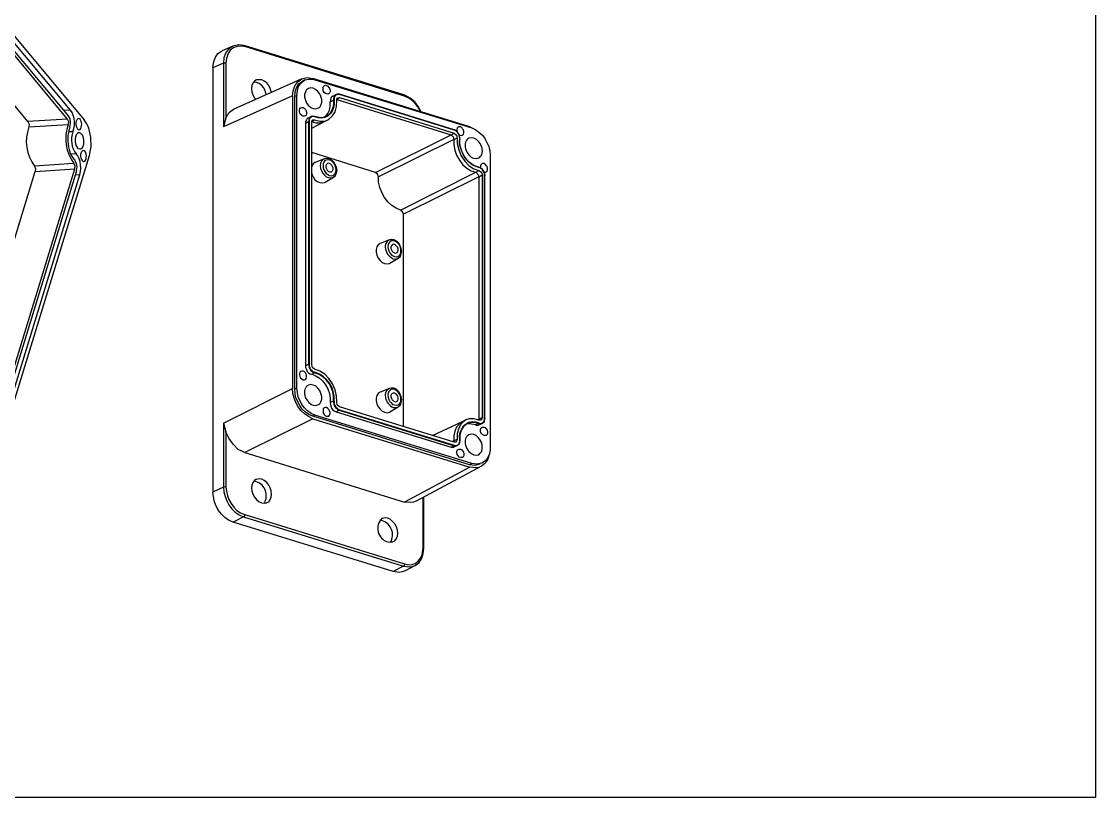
# Model space of a CAD drawing. Header units: millimetres. Extents: x 63 to 533, y -185 to 248.
# Drawn here: x 239.5 to 532.6, y -185.4 to 26.5 of the extents above; entities that cross this region are included whole.
import ezdxf

# ---------------------------------------------------------------- set-up
doc = ezdxf.new("R2010")
doc.units = ezdxf.units.MM
doc.layers.add('PDF_几何图形', color=7, linetype='Continuous')

msp = doc.modelspace()

# ---------------------------------------------------------------- linework, layer by layer
msp.add_lwpolyline([(62.79, 248.44), (532.64, 248.44), (532.64, -185.4), (62.79, -185.4)], close=True)
at = {"layer": 'PDF_几何图形', "lineweight": -3}
for points in [[(231.43, 29.75), (256.62, -0.4)], [(252.88, 2.28), (234.44, 24.38)], [(252.07, -0.24), (233.62, 21.95)], [(233.87, 22.76), (252.31, 0.58)], [(291.72, 13.82), (291.88, 15.2), (292.37, 16.5), (293.1, 17.72), (294.24, 18.45)], [(297.17, 19.75), (294.24, 18.45)], [(297.17, 19.75), (296.03, 18.94), (295.22, 17.8), (294.73, 16.5), (294.65, 15.12)], [(300.42, 19.59), (300.17, 19.59), (298.79, 19.75), (297.41, 19.35), (296.43, 18.61), (295.78, 17.56), (295.46, 16.34), (295.3, 15.12)], [(300.25, 19.91), (298.71, 20.08), (297.17, 19.75)], [(343.89, 6.43), (300.25, 19.91)], [(300.42, 19.59), (300.25, 19.91)], [(344.05, 6.1), (300.42, 19.59)], [(241.26, -0.89), (226.15, 17.31)], [(294.65, 15.12), (291.72, 13.82)], [(294.65, 15.12), (294.65, -2.27)], [(295.3, 15.12), (294.65, 15.12)], [(295.3, 15.12), (295.3, 0.09)], [(291.72, 13.82), (291.72, -102.05)], [(316.02, 10.81), (297.49, 2.53)], [(303.5, 10.41), (303.1, 10.16), (302.61, 9.6), (302.37, 8.95), (302.28, 8.13), (302.37, 7.24), (302.61, 6.43), (303.1, 5.61), (303.42, 5.21)], [(303.67, 9.84), (302.93, 9.92)], [(305.05, 10.49), (304.32, 10.57), (303.67, 10.49), (303.5, 10.41)], [(306.35, 6.43), (306.27, 6.59), (306.02, 7.48), (305.62, 8.3), (305.05, 8.95), (304.4, 9.51), (303.67, 9.84)], [(307.73, 7.08), (307.65, 7.32), (307.4, 8.13), (307, 8.95), (306.43, 9.68), (305.7, 10.16), (305.05, 10.49)], [(313.5, 6.18), (313.66, 7.56), (314.07, 8.86), (314.88, 10), (316.02, 10.81)], [(314.07, 6.02), (314.15, 7.24), (314.55, 8.38), (315.2, 9.43), (316.18, 10.16)], [(314.64, 6.26), (314.8, 7.48), (315.12, 8.7), (315.85, 9.68), (316.83, 10.49)], [(316.02, 10.81), (317.48, 11.14), (319.02, 10.9)], [(316.83, 10.49), (316.18, 10.16)], [(316.83, 10.49), (317.89, 10.73), (318.94, 10.73), (319.59, 10.57)], [(361.84, -2.35), (319.02, 10.9)], [(319.59, 10.57), (362.41, -2.59)], [(322.76, 6.67), (322.44, 6.83), (322.11, 7.08), (321.87, 7.48), (321.79, 7.89), (321.79, 8.3), (321.87, 8.62), (322.11, 8.86), (322.19, 8.95)], [(322.19, 8.95), (322.44, 9.03), (322.76, 8.95)], [(322.76, 8.95), (323.09, 8.78), (323.41, 8.46), (323.57, 8.13), (323.74, 7.73), (323.74, 7.32), (323.57, 6.99), (323.41, 6.75), (323.33, 6.67)], [(313.5, 6.18), (294.65, -2.27)], [(313.5, 6.18), (313.5, -73.77)], [(314.64, 6.26), (314.07, 6.02)], [(314.07, -73.94), (314.07, 6.02)], [(314.64, -73.61), (314.64, 6.26)], [(317.8, 8.13), (317.32, 7.81), (316.99, 7.24), (316.75, 6.51), (316.75, 5.78), (316.99, 4.96), (317.32, 4.15), (317.8, 3.5), (318.45, 3.01), (319.1, 2.69)], [(319.1, 8.21), (318.45, 8.3), (317.8, 8.13)], [(320.4, 2.77), (320.89, 3.09), (321.22, 3.58), (321.46, 4.31), (321.46, 5.13), (321.22, 5.94), (320.89, 6.67), (320.4, 7.32), (319.75, 7.89), (319.1, 8.21)], [(323.33, 6.67), (323.09, 6.59), (322.76, 6.67)], [(324.47, 6.1), (324.14, 5.86), (323.9, 5.53), (323.82, 5.04), (323.74, 4.56)], [(324.47, 6.1), (325.36, 6.51)], [(325.36, 6.51), (325.2, 6.43), (324.96, 6.18), (324.71, 5.78), (324.63, 5.37), (324.63, 4.96)], [(325.28, 6.34), (325.04, 6.1), (324.87, 5.78), (324.79, 5.37), (324.79, 5.04)], [(325.61, 6.51), (325.28, 6.34)], [(326.26, 6.59), (325.77, 6.59), (325.36, 6.51)], [(325.93, 6.51), (325.61, 6.51)], [(326.26, 6.51), (325.93, 6.51)], [(357.62, -3.16), (326.26, 6.59)], [(326.26, 6.51), (326.26, 6.59)], [(357.62, -3.24), (326.26, 6.51)], [(348.6, 1.79), (347.79, 3.26), (346.81, 4.48), (345.59, 5.53), (344.13, 6.34), (343.89, 6.43)], [(348.44, 1.88), (347.63, 3.18), (346.65, 4.39), (345.43, 5.45), (344.05, 6.1), (343.89, 6.43)], [(315.77, 2.85), (316.02, 2.93), (316.34, 2.93)], [(316.34, 2.93), (316.67, 2.77), (316.99, 2.44), (317.15, 2.04), (317.32, 1.63), (317.32, 1.23), (317.15, 0.9), (316.99, 0.66), (316.91, 0.66)], [(322.44, 0.49), (323.09, 1.31), (323.57, 2.2), (323.74, 3.34), (323.74, 4.56)], [(324.63, 4.96), (324.63, 3.99), (324.47, 2.93), (324.14, 2.04), (323.65, 1.23), (323, 0.66), (322.6, 0.49)], [(324.79, 5.04), (324.79, 3.99), (324.63, 2.93), (324.3, 1.96), (323.74, 1.23), (323.09, 0.58)], [(323.09, -0.4), (323.41, -0.24), (324.39, 0.66), (325.12, 1.79), (325.44, 3.26), (325.52, 4.88)], [(323.74, 4.56), (324.63, 4.96)], [(324.79, 5.04), (324.71, 5.04), (324.63, 4.96)], [(325.52, 5.29), (326.26, 5.69)], [(325.52, 4.88), (325.52, 5.29), (325.85, 5.61)], [(325.52, 5.13), (356.73, -4.46)], [(325.85, 5.61), (326.26, 5.69)], [(326.26, 5.69), (357.62, -4.06)], [(252.88, 2.28), (251.09, 2.12)], [(252.72, -2.35), (252.8, -1.86), (252.88, -1.29), (252.88, -0.81), (252.8, -0.24), (252.56, 0.25), (252.31, 0.58)], [(253.53, -3.65), (253.78, -2.84), (253.94, -1.94), (253.94, -0.97), (253.86, 0.01), (253.61, 0.9), (253.29, 1.63), (252.88, 2.28)], [(295.3, 0.09), (294.65, -2.27)], [(295.3, 0.09), (296.11, 1.55), (296.76, 2.04), (297.49, 2.53)], [(316.34, 0.58), (316.02, 0.82), (315.69, 1.06), (315.45, 1.47), (315.37, 1.88), (315.37, 2.28), (315.45, 2.61), (315.69, 2.85), (315.77, 2.85)], [(316.91, 0.66), (316.67, 0.58), (316.34, 0.58)], [(317.64, 0.09), (317.48, -0.07), (317.24, -0.4), (316.99, -0.81), (316.99, -1.29)], [(317.64, 0.09), (318.54, 0.49)], [(318.54, 0.49), (318.21, 0.25), (317.97, -0.07), (317.89, -0.48), (317.8, -0.81)], [(318.37, 0.17), (318.13, -0.07), (318.05, -0.48), (317.97, -0.81)], [(318.62, 0.41), (318.37, 0.17)], [(322.6, 0.49), (321.87, 0.25), (321.14, 0.17), (319.59, 0.49), (319.02, 0.58), (318.54, 0.49)], [(319.27, 0.49), (318.94, 0.49), (318.62, 0.41)], [(319.1, 2.69), (319.75, 2.61), (320.4, 2.77)], [(319.59, 0.41), (319.27, 0.49)], [(319.59, 0.41), (319.59, 0.49)], [(322.27, 0.25), (321.38, 0.09), (320.49, 0.17), (319.59, 0.41)], [(322.19, 0.33), (322.44, 0.49)], [(323.09, 0.58), (322.27, 0.25)], [(322.6, 0.49), (322.6, 0.49)], [(252.72, -2.35), (252.39, -3.41), (252.15, -4.71), (252.15, -6.01), (252.23, -7.31), (252.48, -8.61), (252.88, -9.74), (253.45, -10.72), (254.02, -11.45)], [(255.08, -0.07), (254.83, -0.16), (254.59, -0.4), (254.43, -0.72), (254.34, -1.13), (254.34, -1.62), (254.43, -2.11), (254.59, -2.51), (254.75, -2.84)], [(254.75, -2.84), (254.99, -3), (255.24, -3.08)], [(255.56, -0.32), (255.32, -0.16), (255.08, -0.07)], [(255.24, -3.08), (255.48, -3), (255.73, -2.76), (255.81, -2.43), (255.89, -1.94), (255.97, -1.54), (255.89, -1.05), (255.73, -0.64), (255.56, -0.32)], [(258.08, -10.15), (258.49, -7.63), (258.41, -5.11), (257.84, -2.67), (257.35, -1.46), (256.62, -0.4)], [(316.99, -1.29), (317.8, -0.81)], [(316.99, -1.29), (316.99, -67.52)], [(317.97, -0.81), (317.89, -0.81), (317.8, -0.81)], [(317.8, -0.81), (317.8, -67.11)], [(317.97, -0.81), (317.97, -67.11)], [(318.7, -0.81), (319.51, -0.4)], [(318.7, -1.05), (318.78, -0.64), (319.02, -0.4)], [(318.7, -2.67), (322.19, -0.81)], [(318.7, -0.89), (319.84, -1.21), (320.97, -1.21), (322.03, -0.89)], [(318.7, -67.27), (318.7, -1.05)], [(319.02, -0.4), (319.51, -0.4)], [(319.51, -0.4), (320.89, -0.72), (322.27, -0.72), (323.09, -0.4)], [(322.03, -0.89), (322.19, -0.89)], [(322.19, -0.89), (323.09, -0.4)], [(358.76, -2.35), (358.68, -2.43), (358.43, -2.67), (358.35, -3), (358.35, -3.41), (358.43, -3.65)], [(359.33, -2.35), (358.92, -2.27), (358.76, -2.35)], [(359.81, -4.62), (359.89, -4.54), (360.14, -4.3), (360.22, -3.97), (360.22, -3.57), (360.14, -3.16), (359.89, -2.84), (359.65, -2.51), (359.33, -2.35)], [(361.84, -2.35), (362.41, -2.59)], [(362.41, -2.59), (363.47, -3.08), (364.45, -3.81), (365.34, -4.62), (365.99, -5.52), (367.05, -7.71), (367.29, -8.85), (367.37, -9.99)], [(253.53, -3.65), (252.31, -3.65)], [(255.16, -3.89), (255.24, -3.89), (255.56, -4.06), (255.89, -4.3)], [(255.89, -4.3), (256.13, -4.71), (256.29, -5.27), (256.46, -5.92), (256.46, -6.49), (256.38, -7.14), (256.21, -7.71), (255.97, -8.12), (255.73, -8.36), (255.4, -8.44)], [(356.73, -4.46), (357.62, -4.06)], [(357.46, -5.76), (358.43, -5.27)], [(357.46, -5.76), (357.46, -7.14), (357.78, -8.69), (358.27, -10.07), (359, -11.45), (359.98, -12.67), (361.03, -13.56), (362.25, -14.29), (363.47, -14.7)], [(357.62, -3.24), (357.62, -3.16)], [(364.28, -13.32), (363.06, -12.91), (362.01, -12.26), (361.11, -11.37), (360.38, -10.39), (359.81, -9.26), (359.41, -8.12), (359.16, -6.9), (359.16, -5.68), (359.16, -5.6), (359.08, -4.87), (358.76, -4.14), (358.35, -3.57), (357.7, -3.16), (357.62, -3.16)], [(357.94, -3.32), (357.62, -3.24)], [(357.62, -4.06), (358.27, -4.54), (358.43, -5.27)], [(359.08, -6.57), (359.16, -5.6), (359.16, -5.27), (359.08, -4.79), (358.92, -4.38), (358.59, -3.97), (358.27, -3.57), (357.94, -3.32)], [(358.43, -5.27), (358.43, -6.9), (358.84, -8.61), (359.49, -10.23), (360.46, -11.69), (361.68, -12.91), (362.98, -13.73), (364.36, -14.21)], [(358.92, -4.46), (359.33, -4.62)], [(359.16, -5.6), (359.16, -5.68)], [(359.33, -4.62), (359.65, -4.71), (359.81, -4.62)], [(362.98, -5.36), (362.25, -5.27), (361.6, -5.44)], [(255.4, -8.44), (254.99, -8.28), (254.75, -8.04)], [(256.38, -8.77), (256.13, -8.85), (255.89, -9.09), (255.73, -9.5), (255.64, -9.91), (255.64, -10.39), (255.73, -10.8), (255.89, -11.21), (256.05, -11.53)], [(256.86, -9.01), (256.62, -8.85), (256.38, -8.77)], [(364.61, -13.48), (364.28, -13.4), (363.47, -13.16), (362.49, -12.67), (361.6, -11.94), (360.79, -11.04), (360.14, -10.07), (359.65, -8.93), (359.24, -7.79), (359.08, -6.57)], [(235.98, -82.3), (258.08, -10.15)], [(254.43, -9.66), (252.96, -9.74)], [(254.51, -14.29), (254.59, -13.81), (254.67, -13.24), (254.59, -12.75), (254.43, -12.18), (254.26, -11.77), (254.02, -11.45)], [(255.4, -15.43), (255.64, -14.54), (255.73, -13.64), (255.64, -12.67), (255.48, -11.77), (255.24, -10.96), (254.83, -10.23), (254.43, -9.66)], [(256.05, -11.53), (256.29, -11.77), (256.54, -11.77)], [(256.54, -11.77), (256.78, -11.69), (256.94, -11.45), (257.11, -11.12), (257.19, -10.72), (257.27, -10.23), (257.19, -9.74), (257.03, -9.34), (256.86, -9.01)], [(336.09, -14.78), (318.7, -9.34)], [(322.11, -11.04), (319.67, -12.02), (319.59, -12.02), (319.1, -12.43), (318.78, -12.99), (318.7, -13.24)], [(322.11, -11.04), (321.7, -11.29), (321.38, -11.69), (321.14, -12.26), (321.05, -12.91), (321.14, -13.64), (321.38, -14.29), (321.7, -14.94), (322.19, -15.51), (322.68, -15.92), (323.25, -16.16)], [(323.57, -11.37), (323.09, -11.29), (322.68, -11.37), (322.27, -11.53), (322.03, -11.94), (321.87, -12.34), (321.79, -12.91), (321.87, -13.48), (322.03, -14.05), (322.27, -14.54), (322.68, -15.03), (323.09, -15.35), (323.57, -15.59)], [(323.41, -11.04), (322.76, -10.96), (322.11, -11.04)], [(324.63, -16.08), (325.2, -15.59), (325.44, -14.86), (325.61, -14.13), (325.44, -13.4), (324.79, -12.02), (324.3, -11.53), (323.65, -11.12), (323.41, -11.04)], [(323.57, -15.59), (324.06, -15.68), (324.47, -15.59), (324.87, -15.35), (325.12, -15.03), (325.28, -14.54), (325.36, -14.05), (325.28, -13.48), (325.12, -12.91), (324.87, -12.34), (324.47, -11.94), (324.06, -11.53), (323.57, -11.37)], [(362.98, -10.88), (363.63, -10.96), (364.28, -10.8)], [(367.37, -9.99), (367.37, -89.94)], [(225.5, -72.47), (243.21, -14.46)], [(235.74, -73.61), (254.02, -13.73)], [(254.51, -14.29), (236.22, -74.18)], [(323, -12.34), (322.92, -12.43), (322.76, -12.59), (322.6, -12.99), (322.6, -13.4), (322.76, -13.81), (322.92, -14.13), (323.25, -14.46), (323.57, -14.62)], [(323.57, -12.34), (323.25, -12.26), (323, -12.34)], [(324.14, -14.62), (324.22, -14.54), (324.39, -14.29), (324.55, -13.97), (324.55, -13.56), (324.39, -13.16), (324.22, -12.75), (323.9, -12.51), (323.57, -12.34)], [(323.57, -14.62), (323.9, -14.62), (324.14, -14.62)], [(363.47, -14.7), (364.36, -14.21)], [(364.28, -13.4), (364.28, -13.32)], [(364.28, -13.32), (364.36, -13.32), (365.01, -13.64), (365.5, -14.21), (365.83, -14.94), (365.99, -15.68)], [(364.36, -14.21), (365.01, -14.7), (365.26, -15.43)], [(365.91, -15.68), (365.91, -15.27), (365.83, -14.86), (365.58, -14.46), (365.34, -14.05), (365.01, -13.73), (364.61, -13.48)], [(365.18, -12.34), (365.1, -12.43), (364.85, -12.67), (364.77, -12.99), (364.77, -13.4), (364.77, -13.56)], [(365.75, -12.34), (365.42, -12.34), (365.18, -12.34)], [(366.23, -14.62), (366.31, -14.62), (366.56, -14.38), (366.72, -13.97), (366.72, -13.56), (366.56, -13.16), (366.31, -12.83), (366.07, -12.51), (365.75, -12.34)], [(365.75, -14.62), (366.07, -14.7), (366.23, -14.62)], [(237.12, -75.24), (255.4, -15.43)], [(255.4, -15.43), (254.18, -15.51)], [(318.7, -14.94), (318.78, -15.27), (319.1, -16), (319.59, -16.73), (320.24, -17.22), (320.89, -17.54)], [(320.89, -17.54), (321.54, -17.63), (322.19, -17.46), (322.35, -17.38)], [(322.35, -17.38), (324.63, -16.08)], [(323.25, -16.16), (323.82, -16.24), (324.39, -16.16), (324.63, -16.08)], [(342.91, -25.02), (341.77, -24.53), (340.56, -23.8), (339.5, -22.74), (338.61, -21.61), (337.87, -20.23), (337.31, -18.84), (336.98, -17.38), (336.9, -15.92)], [(364.28, -15.92), (365.26, -15.43)], [(364.28, -15.92), (364.28, -82.14)], [(365.26, -15.43), (365.26, -81.65)], [(365.91, -15.68), (365.99, -15.68)], [(365.91, -81.9), (365.91, -15.68)], [(365.99, -81.98), (365.99, -15.68)], [(343.72, -84.09), (343.72, -26.16)], [(339.91, -33.15), (337.39, -34.12), (337.39, -34.2), (336.82, -34.53), (336.49, -35.1), (336.33, -35.75), (336.33, -36.56), (336.49, -37.37), (336.82, -38.18), (337.39, -38.83), (337.96, -39.32), (338.61, -39.65)], [(339.91, -33.15), (339.42, -33.39), (339.09, -33.88), (338.85, -34.36), (338.77, -35.01), (338.85, -35.75), (339.09, -36.4), (339.42, -37.05), (339.91, -37.61), (340.39, -38.02), (340.96, -38.35)], [(341.12, -33.15), (340.47, -33.06), (339.91, -33.15)], [(340.72, -34.45), (340.64, -34.53), (340.47, -34.77), (340.31, -35.1), (340.31, -35.5), (340.47, -35.91), (340.64, -36.23), (340.96, -36.56), (341.29, -36.72)], [(341.29, -34.45), (340.96, -34.36), (340.72, -34.45)], [(342.34, -38.18), (342.91, -37.7), (343.16, -36.96), (343.32, -36.23), (343.16, -35.5), (342.59, -34.2), (342.02, -33.63), (341.37, -33.23), (341.12, -33.15)], [(341.86, -36.72), (341.94, -36.64), (342.18, -36.4), (342.26, -36.07), (342.26, -35.66), (342.18, -35.26), (341.94, -34.93), (341.61, -34.61), (341.29, -34.45)], [(341.29, -36.72), (341.61, -36.8), (341.86, -36.72)], [(338.61, -39.65), (339.26, -39.73), (339.91, -39.65), (340.07, -39.56)], [(340.07, -39.56), (342.34, -38.18)], [(340.96, -38.35), (341.53, -38.43), (342.1, -38.26), (342.34, -38.18)], [(316.99, -67.52), (317.8, -67.11)], [(317.8, -67.11), (317.89, -67.52), (317.97, -67.92), (318.21, -68.41), (318.45, -68.82), (318.86, -69.14), (319.19, -69.38), (319.51, -69.47)], [(317.97, -67.11), (317.89, -67.11), (317.8, -67.11)], [(317.97, -67.11), (317.97, -67.43), (318.13, -67.84), (318.29, -68.33), (318.62, -68.73), (318.94, -69.06), (319.27, -69.22), (319.59, -69.3)], [(319.51, -68.49), (318.94, -68), (318.7, -67.27)], [(315.77, -69.06), (315.69, -69.06), (315.45, -69.3), (315.37, -69.63), (315.37, -70.04), (315.45, -70.44), (315.69, -70.85), (316.02, -71.09), (316.34, -71.34)], [(316.34, -68.98), (316.02, -68.98), (315.77, -69.06)], [(316.91, -71.25), (316.99, -71.25), (317.15, -71.01), (317.32, -70.69), (317.32, -70.28), (317.15, -69.87), (316.99, -69.47), (316.67, -69.14), (316.34, -68.98)], [(316.99, -67.52), (316.99, -68), (317.24, -68.57), (317.48, -69.06), (317.8, -69.47), (318.21, -69.71), (318.7, -69.87)], [(318.7, -69.87), (319.51, -69.47)], [(318.7, -69.87), (319.67, -70.2), (320.73, -70.85), (321.62, -71.66), (322.44, -72.72), (323.09, -73.85), (323.57, -75.07), (323.74, -76.37), (323.74, -77.59), (323.82, -78.08), (323.9, -78.57), (324.14, -79.14), (324.47, -79.54), (324.87, -79.87), (325.36, -80.11)], [(325.52, -77.43), (325.44, -75.8), (325.12, -74.1), (324.39, -72.47), (323.41, -71.01), (322.27, -69.87), (320.89, -68.98), (319.51, -68.49)], [(319.59, -69.3), (319.59, -69.38), (319.59, -69.47), (319.51, -69.47)], [(316.34, -71.34), (316.67, -71.34), (316.91, -71.25)], [(319.1, -72.8), (318.45, -72.64), (317.8, -72.8)], [(320.4, -78.24), (320.89, -77.92), (321.22, -77.35), (321.46, -76.62), (321.46, -75.89), (321.22, -75.07), (320.89, -74.26), (320.4, -73.61), (319.75, -73.04), (319.1, -72.8)], [(294.65, -83.2), (313.5, -73.77)], [(319.02, -81.98), (317.8, -81.41), (316.75, -80.68), (315.77, -79.79), (315.04, -78.73), (314.39, -77.59), (313.9, -76.37), (313.58, -75.07), (313.5, -73.77)], [(314.64, -73.61), (314.07, -73.94)], [(319.02, -81.33), (317.89, -80.84), (316.99, -80.19), (316.1, -79.38), (315.45, -78.4), (314.39, -76.29), (314.15, -75.15), (314.07, -73.94)], [(319.59, -81), (318.54, -80.52), (317.56, -79.87), (316.75, -79.05), (316.02, -78.08), (315.04, -75.97), (314.8, -74.83), (314.64, -73.61)], [(339.91, -73.77), (337.39, -74.75), (336.82, -75.07), (336.49, -75.64), (336.33, -76.37), (336.33, -77.1), (336.49, -77.92), (336.82, -78.73), (337.39, -79.38), (337.96, -79.95), (338.61, -80.19)], [(341.29, -74.02), (340.8, -73.94), (340.39, -74.02), (339.99, -74.26), (339.74, -74.59), (339.58, -75.07), (339.5, -75.56), (339.58, -76.13), (339.74, -76.7), (339.99, -77.27), (340.39, -77.67), (340.8, -78.08), (341.29, -78.24)], [(341.12, -73.69), (340.47, -73.61), (339.91, -73.77)], [(340.72, -75.07), (340.64, -75.07), (340.47, -75.32), (340.31, -75.64), (340.31, -76.05), (340.47, -76.45), (340.64, -76.86), (340.96, -77.1), (341.29, -77.27)], [(341.29, -74.99), (340.96, -74.99), (340.72, -75.07)], [(342.34, -78.73), (342.91, -78.24), (343.16, -77.59), (343.32, -76.86), (343.16, -76.05), (342.59, -74.75), (342.02, -74.18), (341.37, -73.77), (341.12, -73.69)], [(341.29, -78.24), (341.77, -78.32), (342.18, -78.24), (342.59, -78.08), (342.83, -77.67), (343.07, -77.27), (343.07, -76.7), (343.07, -76.13), (342.83, -75.56), (342.59, -75.07), (342.18, -74.59), (341.77, -74.26), (341.29, -74.02)], [(341.86, -77.27), (341.94, -77.19), (342.18, -77.02), (342.26, -76.62), (342.26, -76.21), (342.18, -75.8), (341.94, -75.48), (341.61, -75.15), (341.29, -74.99)], [(319.1, -78.32), (319.75, -78.4), (320.4, -78.24)], [(322.19, -79.05), (322.11, -79.05), (321.87, -79.3), (321.79, -79.62), (321.79, -80.03), (321.87, -80.44), (322.11, -80.84), (322.44, -81.17), (322.76, -81.33)], [(322.76, -78.97), (322.44, -78.97), (322.19, -79.05)], [(323.33, -81.25), (323.41, -81.25), (323.57, -81), (323.74, -80.68), (323.74, -80.27), (323.57, -79.87), (323.41, -79.46), (323.09, -79.22), (322.76, -78.97)], [(323.74, -77.59), (324.63, -77.1)], [(324.63, -77.1), (324.63, -77.51), (324.71, -77.92), (324.87, -78.4), (325.2, -78.89), (325.52, -79.22), (325.85, -79.54), (326.17, -79.62)], [(324.79, -77.1), (324.71, -77.1), (324.63, -77.1)], [(324.79, -77.1), (324.79, -77.51), (324.87, -77.92), (325.04, -78.4), (325.28, -78.81), (325.61, -79.14), (325.93, -79.38), (326.26, -79.54)], [(326.26, -78.73), (325.69, -78.16), (325.52, -77.43)], [(357.62, -88.4), (326.26, -78.73)], [(340.07, -80.11), (342.34, -78.73)], [(340.96, -78.89), (341.53, -78.97), (342.1, -78.89), (342.34, -78.73)], [(341.29, -77.27), (341.61, -77.35), (341.86, -77.27)], [(319.02, -81.98), (300.42, -91.24)], [(319.59, -81), (319.02, -81.33)], [(361.76, -94.57), (319.02, -81.33)], [(319.02, -81.98), (361.84, -95.22)], [(362.41, -94.25), (319.59, -81)], [(322.76, -81.33), (323.09, -81.33), (323.33, -81.25)], [(325.36, -80.11), (326.17, -79.62)], [(325.36, -80.11), (356.73, -89.78)], [(326.26, -79.54), (326.26, -79.62), (326.17, -79.62)], [(326.17, -79.62), (357.62, -89.37)], [(326.26, -79.54), (357.62, -89.21)], [(338.61, -80.19), (339.26, -80.35), (339.91, -80.19), (340.07, -80.11)], [(364.36, -82.39), (362.98, -81.98), (361.68, -82.06), (360.79, -82.3)], [(364.28, -82.14), (365.26, -81.65)], [(365.26, -81.65), (365.18, -82.06), (364.85, -82.39)], [(365.26, -83.28), (365.83, -82.71), (365.99, -81.98)], [(365.91, -81.9), (365.99, -81.9), (365.99, -81.98)], [(365.91, -82.3), (365.91, -81.9)], [(294.65, -83.2), (294.65, -100.67)], [(294.65, -83.2), (295.3, -85.55)], [(351.69, -86.53), (359.89, -82.79)], [(359.89, -82.79), (359, -83.36), (358.27, -84.25), (357.78, -85.39), (357.46, -86.69), (357.46, -88.07)], [(359.89, -82.79), (360.79, -82.3), (360.46, -82.47), (359.49, -83.36), (358.84, -84.58), (358.43, -86.04), (358.43, -87.59)], [(361.19, -83.28), (360.14, -84.09), (359.49, -85.15), (359.16, -86.45), (359.16, -87.75), (359.08, -88.64), (358.84, -89.05), (358.43, -89.29)], [(359.16, -87.75), (359.08, -86.69), (359.24, -85.64), (359.65, -84.74), (360.14, -83.93), (360.87, -83.36)], [(361.36, -83.36), (360.79, -83.52)], [(360.87, -83.36), (361.6, -82.95), (362.49, -82.79), (363.47, -82.87), (364.28, -83.12)], [(361.19, -83.28), (361.6, -83.12), (362.49, -82.95), (363.39, -83.04), (364.2, -83.28)], [(363.39, -83.69), (362.33, -83.44), (361.36, -83.36)], [(363.39, -83.69), (364.2, -83.28)], [(363.39, -83.69), (363.8, -83.85), (364.2, -83.77), (364.36, -83.69)], [(364.04, -82.22), (364.28, -82.14), (364.28, -82.3)], [(364.28, -83.12), (364.28, -83.2), (364.28, -83.28), (364.2, -83.28)], [(364.2, -83.28), (364.61, -83.36), (364.93, -83.36), (365.26, -83.28)], [(364.28, -83.12), (364.61, -83.28), (364.93, -83.28)], [(364.85, -82.39), (364.36, -82.39)], [(364.36, -83.69), (365.26, -83.28)], [(365.75, -86.53), (365.42, -86.37), (365.1, -86.12), (364.85, -85.72), (364.77, -85.31), (364.77, -84.9), (364.85, -84.58), (365.1, -84.34), (365.18, -84.25)], [(364.93, -83.28), (365.26, -83.12), (365.58, -82.95)], [(365.18, -84.25), (365.42, -84.25), (365.75, -84.25)], [(365.58, -82.95), (365.75, -82.63), (365.91, -82.3)], [(365.75, -84.25), (366.07, -84.42), (366.31, -84.74), (366.56, -85.07), (366.72, -85.55), (366.72, -85.88), (366.56, -86.29), (366.31, -86.53), (366.23, -86.53)], [(295.3, -85.55), (295.3, -100.59)], [(300.42, -91.24), (298.63, -90.35), (297.25, -88.97), (296.11, -87.34), (295.3, -85.55)], [(357.46, -88.07), (358.43, -87.59)], [(358.43, -87.59), (358.35, -88.07), (358.11, -88.4)], [(359.16, -87.75), (359.16, -87.75)], [(359.16, -88.15), (359.16, -87.75)], [(362.98, -86.29), (362.25, -86.2), (361.6, -86.37)], [(364.28, -91.81), (364.69, -91.41), (365.1, -90.92), (365.26, -90.19), (365.26, -89.37), (365.1, -88.56), (364.69, -87.83), (364.2, -87.18), (363.63, -86.61), (362.98, -86.29)], [(366.23, -86.53), (366.07, -86.61), (365.75, -86.53)], [(356.73, -89.78), (357.62, -89.37)], [(356.73, -89.78), (357.13, -89.86), (357.54, -89.78), (357.62, -89.7)], [(357.46, -88.07), (357.13, -88.24)], [(357.46, -88.07), (357.46, -88.32)], [(358.11, -88.4), (357.62, -88.4)], [(357.62, -89.21), (357.94, -89.29), (358.27, -89.29)], [(357.62, -89.21), (357.62, -89.29), (357.62, -89.37)], [(357.62, -89.37), (357.94, -89.37), (358.27, -89.37), (358.43, -89.29)], [(357.62, -89.7), (358.43, -89.29)], [(358.27, -89.29), (358.59, -89.13)], [(359.33, -92.62), (358.92, -92.46), (358.68, -92.14), (358.43, -91.73), (358.35, -91.32), (358.35, -90.92), (358.43, -90.59), (358.68, -90.35), (358.76, -90.35)], [(358.59, -89.13), (358.84, -88.89), (359.08, -88.48), (359.16, -88.15)], [(358.76, -90.35), (358.92, -90.27), (359.33, -90.27)], [(359.33, -90.27), (359.65, -90.51), (359.89, -90.76), (360.14, -91.16), (360.22, -91.57), (360.22, -91.97), (360.14, -92.3), (359.89, -92.54), (359.81, -92.54)], [(367.37, -89.94), (367.37, -90.43), (367.21, -91.57), (366.8, -92.54), (366.15, -93.44), (365.18, -94.09)], [(300.42, -91.24), (344.05, -104.73)], [(359.81, -92.54), (359.65, -92.62), (359.33, -92.62)], [(362.98, -91.81), (363.63, -91.97), (364.28, -91.81)], [(367.21, -91.41), (366.96, -92.46), (366.56, -93.44), (365.91, -94.33), (365.01, -94.98)], [(361.84, -95.22), (344.05, -104.73)], [(365.01, -94.98), (347.22, -104.49)], [(362.41, -94.25), (361.76, -94.57)], [(364.61, -94.41), (363.23, -94.74), (361.76, -94.57)], [(365.01, -94.98), (364.28, -95.31), (363.47, -95.39), (361.84, -95.22)], [(365.18, -94.09), (363.8, -94.41), (362.41, -94.25)], [(303.5, -98.56), (303.1, -98.88), (302.61, -99.37), (302.37, -100.1), (302.28, -100.91), (302.37, -101.72), (302.61, -102.62), (303.1, -103.43), (303.67, -104.08), (304.32, -104.65), (305.05, -104.97)], [(303.67, -99.21), (302.93, -99.04), (302.93, -99.12)], [(305.05, -98.47), (304.32, -98.39), (303.67, -98.56), (303.5, -98.56)], [(306.59, -104.89), (307, -104.65), (307.4, -104.08), (307.65, -103.43), (307.73, -102.62), (307.65, -101.72), (307.4, -100.83), (307, -100.1), (306.43, -99.37), (305.7, -98.88), (305.05, -98.47)], [(294.65, -100.67), (291.72, -102.05)], [(297.25, -110.26), (296.03, -109.69), (294.97, -108.96), (294.08, -108.06), (293.27, -107.01), (292.62, -105.87), (292.13, -104.65), (291.88, -103.35), (291.72, -102.05)], [(295.3, -100.59), (294.65, -100.67), (294.73, -101.97), (295.05, -103.19), (295.54, -104.41), (296.11, -105.54), (296.92, -106.6), (297.82, -107.49), (298.95, -108.23), (300.09, -108.79)], [(295.3, -100.59), (295.46, -101.81), (295.7, -103.02), (296.11, -104.08), (296.76, -105.14), (297.49, -106.11), (298.3, -107.01), (299.28, -107.66), (300.42, -108.14)], [(305.05, -104.97), (305.7, -105.06), (306.43, -104.97), (306.59, -104.89)], [(347.22, -104.49), (346.49, -104.81), (345.68, -104.89), (344.05, -104.73)], [(349.17, -117.24), (349.17, -103.43)], [(349.33, -117.41), (349.33, -103.35)], [(300.42, -108.14), (300.33, -108.55), (300.09, -108.79)], [(300.42, -108.14), (344.05, -121.63)], [(300.09, -108.79), (297.25, -110.26)], [(300.09, -108.79), (343.72, -122.28), (340.96, -123.74), (297.25, -110.26)], [(338.04, -109.85), (337.39, -109.69), (337.31, -109.69)], [(339.42, -109.12), (338.77, -109.04), (338.04, -109.2), (337.87, -109.2)], [(339.42, -115.62), (340.15, -115.7), (340.8, -115.62), (340.96, -115.54), (341.37, -115.29), (341.86, -114.73), (342.1, -113.99), (342.18, -113.26), (342.1, -112.37), (341.86, -111.48), (341.37, -110.66), (340.8, -110.01), (340.15, -109.44), (339.42, -109.12)], [(344.05, -121.63), (345.03, -121.88), (346, -121.79), (346.98, -121.47), (347.79, -120.9), (348.44, -120.09), (348.84, -119.19), (349.17, -117.24)], [(349.17, -117.24), (349.33, -117.41)], [(346.98, -122.04), (348.03, -121.23), (348.76, -120.09), (349.17, -118.79), (349.33, -117.41)], [(344.05, -121.63), (343.97, -122.04), (343.72, -122.28), (345.35, -122.44), (346.16, -122.36), (346.98, -122.04)], [(346.98, -122.04), (344.21, -123.5)], [(344.21, -123.5), (343.4, -123.83), (342.59, -123.99), (340.96, -123.74)]]:
    msp.add_lwpolyline(points, dxfattribs=at)
for points in [[(241.26, -0.89), (241.59, -1.62), (241.51, -2.35), (252.23, -1.7), (252.39, -0.97), (252.07, -0.24)], [(336.09, -14.78), (356.73, -4.46), (357.29, -5.03), (357.46, -5.76), (336.9, -15.92), (336.66, -15.19)], [(243.05, -13.08), (243.29, -13.73), (243.21, -14.46), (254.02, -13.73), (254.1, -12.99), (253.78, -12.34)], [(342.91, -25.02), (363.47, -14.7), (364.04, -15.19), (364.28, -15.92), (343.72, -26.16), (343.48, -25.51)], [(341.29, -33.47), (340.8, -33.39), (340.39, -33.47), (339.99, -33.71), (339.74, -34.04), (339.58, -34.53), (339.5, -35.01), (339.58, -35.58), (339.74, -36.15), (339.99, -36.72), (340.39, -37.13), (340.8, -37.45), (341.29, -37.7), (341.77, -37.78), (342.18, -37.7), (342.59, -37.45), (342.83, -37.13), (343.07, -36.64), (343.07, -36.15), (343.07, -35.58), (342.83, -35.01), (342.59, -34.45), (342.18, -34.04), (341.77, -33.71)]]:
    msp.add_lwpolyline(points, close=True, dxfattribs=at)
for centre, radius, start, end in [((252.22, -6.28), 11.41, 159.8394, 216.5423), ((263.33, -5.52), 11.74, 160.9877, 215.5173), ((259.42, -5.85), 6.29, 159.5377, 217.3725), ((317.53, -76.33), 7.14, 353.7596, 73.9014), ((317.31, -76.46), 7.51, 355.0891, 72.2909), ((302.24, -103.03), 4.08, 330.1813, 69.5291), ((340.56, -111.95), 3.84, 134.3288, 252.7174), ((336.73, -113.68), 4.05, 330.015, 71.0972)]:
    msp.add_arc(centre, radius, start, end, dxfattribs=at)
for centre, major_axis, ratio, start_param, end_param in [((255.63, -6.26), (-0.32, 2.4), 0.62379, 0.104692, 2.322862), ((362.81, -8.12), (-1.19, 2.69), 0.691636, 0.009004, 2.651377), ((362.71, -8.06), (-1.72, 2.65), 0.725999, 3.069543, 5.449433), ((319.77, -75.53), (-2.32, 2.46), 0.804772, 6.122251, 8.34037), ((341.19, -76.38), (-1.65, 2.42), 0.735525, 6.096497, 8.583032), ((362.81, -89.05), (-1.19, 2.69), 0.691639, 0.009017, 2.651392)]:
    msp.add_ellipse(centre, major_axis=major_axis, ratio=ratio, start_param=start_param, end_param=end_param, dxfattribs=at)

doc.saveas('drawing.dxf')
